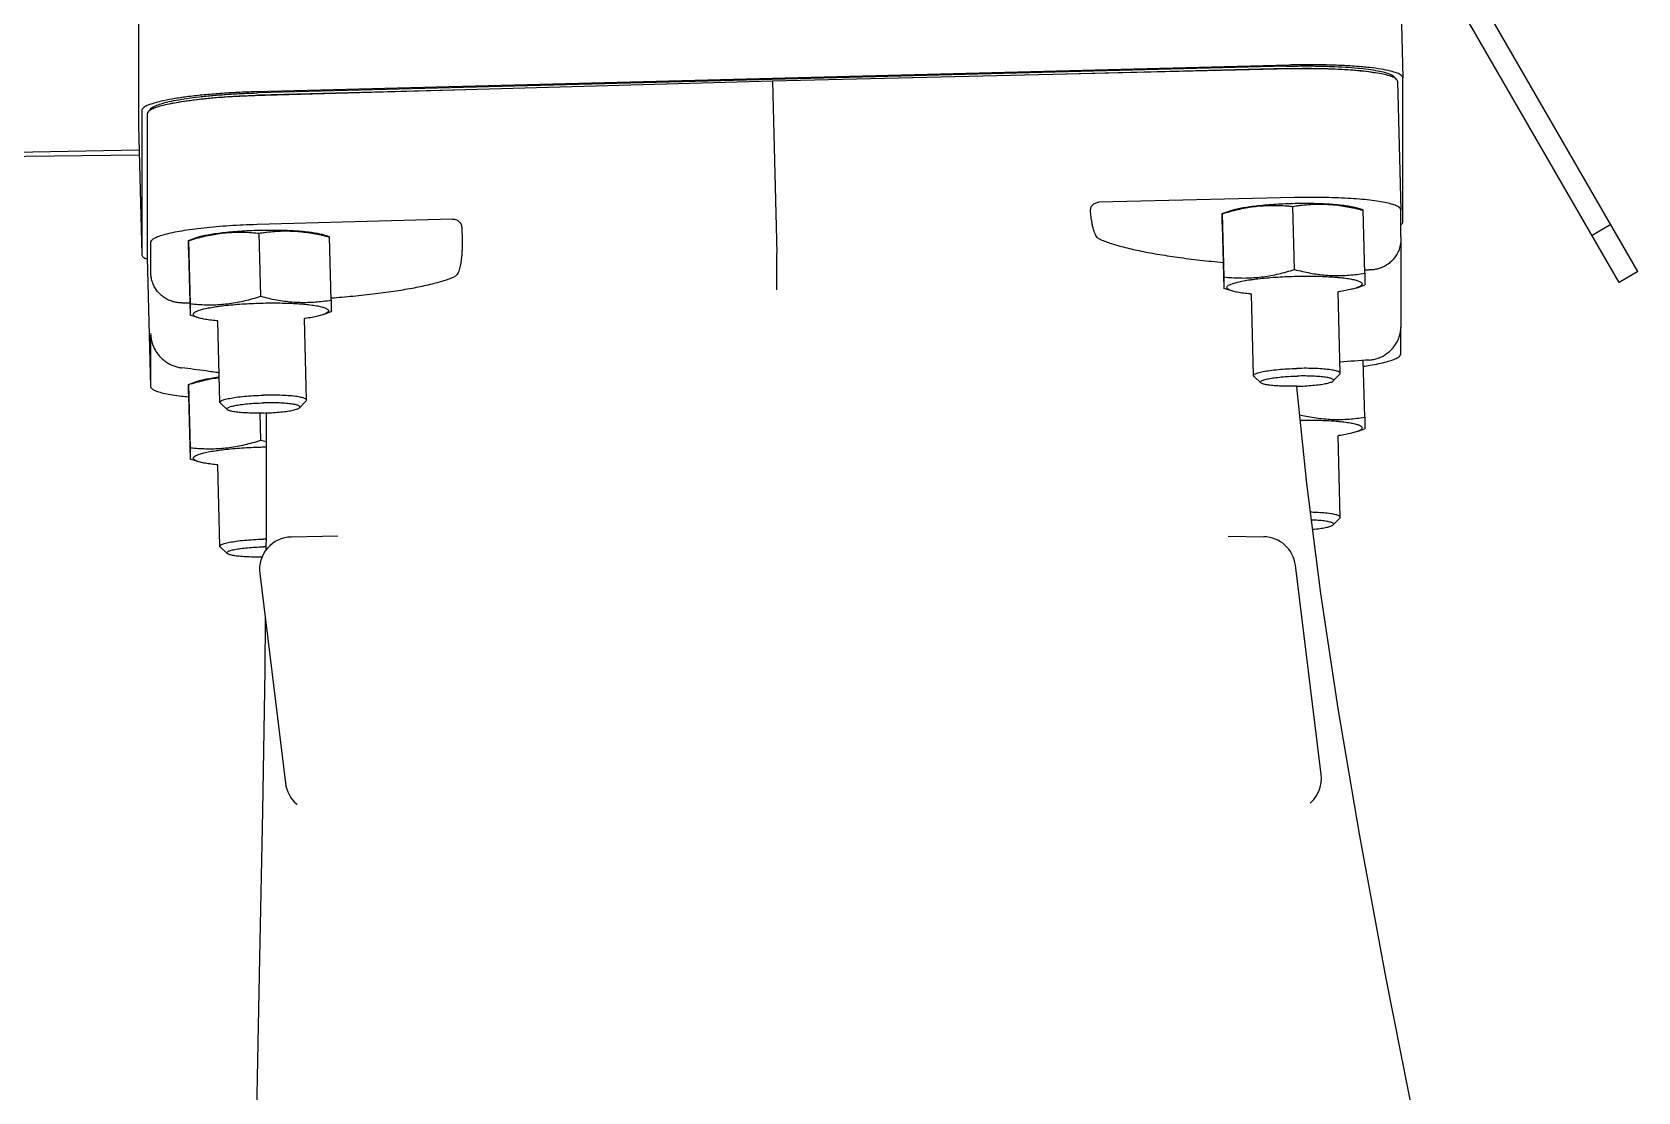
# Model space of a CAD drawing. Header units: millimetres. Extents: x 156850 to 204135, y 56350 to 74150.
# Drawn here: x 175159.7 to 175308, y 61274.3 to 61372.1 of the extents above; entities that cross this region are included whole.
import ezdxf

# ---------------------------------------------------------------- set-up
doc = ezdxf.new("R2010")
doc.units = ezdxf.units.MM
doc.header["$LTSCALE"] = 150
doc.layers.add('-----33 Equipment', color=5, linetype='Continuous')

# ---------------------------------------------------------------- blocks, each defined once
blk = doc.blocks.new('X-2F-PLAN$0$filter_oben')
at = {"color": 0, "linetype": 'Continuous'}
for p, q in [((1793.287909132456, 5619.557674135413), (1830.634696649756, 5641.119851961912)), ((1794.287909132456, 5617.825623327812), (1831.634696649756, 5639.387801154312)), ((1798.618036151356, 5620.325623327812), (1797.618036151356, 5622.057674135413)), ((1794.287909132456, 5617.825623327812), (1793.287909132456, 5619.557674135413))]:
    blk.add_line(p, q, dxfattribs=at)
blk = doc.blocks.new('X-2F-PLAN$0$A$C73FA2420')
at = {"color": 0, "linetype": 'Continuous'}
for p, q in [((1606.508388833958, 468.6744671445922), (1606.009205491748, 509.1184216943802)), ((1606.980688540847, 468.6869562912034), (1606.220197486342, 509.2097898519132)), ((1609.207830460509, 468.7458491965081), (1597.328685717192, 468.4317258168012)), ((1609.213204667321, 468.7459202277241), (1609.207789096516, 468.7458129525185)), ((1622.4985875329, 468.7459202277241), (1609.213204667321, 468.7459202277241)), ((1585.170897660311, 467.6099917214015), (1585.16575279797, 467.6099050196935)), ((1597.044924111222, 467.9240474522812), (1585.165779368021, 467.6099240725744)), ((1589.927644615178, 467.6099917214015), (1585.170897660311, 467.6099917214015)), ((1590.045939877629, 467.6099917214015), (1590.055537388427, 467.6097406715853)), ((1598.456280525657, 467.6099917214015), (1595.97657022276, 467.6099917214015)), ((1597.050042403629, 467.9241151011083), (1597.044897541287, 467.9240283994004)), ((1610.335425268975, 467.9241151011083), (1597.050042403629, 467.9241151011083)), ((1597.33405992412, 468.4317968480173), (1597.328644353314, 468.4316895728116)), ((1610.619442789583, 468.4317968480173), (1597.33405992412, 468.4317968480173)), ((1578.460206104908, 463.9451502846787), (1584.286958078621, 464.0992286347901)), ((1579.504777259892, 463.9451502846787), (1585.331529233488, 464.0992286347901)), ((1585.349750048365, 464.1134996993933), (1585.613231883151, 463.385899028508)), ((1591.745588970254, 463.9451502846787), (1597.572340943967, 464.0992286347901)), ((1592.790160125238, 463.9451502846787), (1598.616912098951, 464.0992286347901)), ((1598.635132913827, 464.1134996993933), (1598.89861474873, 463.385899028508)), ((1578.210674754111, 463.1901512441109), (1578.440861864132, 463.9488772941986)), ((1591.496057619457, 463.1901512441109), (1591.726244729594, 463.9488772941986)), ((1569.733963999548, 460.5410551837995), (1570.324100087862, 461.1756777766277)), ((1570.324100087862, 461.1756777766277), (1570.40120793588, 461.2174032162875)), ((1570.40120793588, 461.2174032162875), (1577.926482201437, 461.4163960425067)), ((1583.01934686501, 460.5410551837995), (1583.609482953325, 461.1756777766277)), ((1583.609482953325, 461.1756777766277), (1583.686590801226, 461.2174032162875)), ((1583.686590801226, 461.2174032162875), (1591.2118650669, 461.4163960425067)), ((1613.339797689929, 410.2141899000271), (1611.98164222471, 458.1020061105955)), ((1567.89503914048, 457.5438706452842), (1548.538761648233, 455.1672186126816)), ((1580.195557111525, 457.4473776723025), (1582.700724275317, 457.513622472994)), ((1582.713943920215, 456.9613954144879), (1582.53693719313, 456.9458921519108)), ((1593.480939977104, 457.4473776723025), (1599.3076919507, 457.6014560224139)), ((1600.614542363794, 439.733461241005), (1600.102497481392, 457.7878827308887)), ((1612.536377663957, 438.5423390177893), (1612.039606181439, 457.6997148224036)), ((1614.719999126159, 362.7380278783967), (1612.257390501793, 457.7054737511207)), ((1614.827461090172, 362.5086910331156), (1612.352943408187, 457.9353949357755)), ((1571.338795274729, 450.333715307177), (1571.260154595715, 454.6212469707243)), ((1583.19600684382, 453.860338001803), (1583.818857743172, 453.2577907461091)), ((1583.818857743172, 453.2577907461091), (1583.898063003551, 453.2201987354783)), ((1583.898063003551, 453.2201987354783), (1591.422915670439, 453.4191804131842)), ((1591.800874869223, 451.6629346662085), (1592.064356704126, 450.9353339953232)), ((1593.12714867387, 450.9496050599846), (1598.953900647582, 451.103683410096)), ((1598.973244888126, 451.0999564005178), (1599.20343199838, 451.8586824506056)), ((1599.845868612523, 438.8920593468938), (1598.654279089998, 438.8605498286197)), ((1613.339797689929, 410.2141899000271), (1597.477914056159, 409.7947498979047)), ((1614.465208000736, 362.3263736892841), (1613.339797689929, 410.2141899000271)), ((1614.502214805922, 362.7322689496796), (1614.005536778248, 381.8860407822067)), ((1602.586063257419, 362.0122503095772), (1602.161763946875, 380.066790613695)), ((1571.340246134088, 368.1361318221898), (1571.282846695744, 364.8477202013019)), ((1593.970575301442, 367.7634473415092), (1594.200762411696, 368.5221733915969)), ((1594.220106652356, 368.5184463820187), (1600.046858625952, 368.6725247321301)), ((1595.264677807223, 368.5184463820187), (1601.091429780936, 368.6725247321301)), ((1601.109650595929, 368.6867957967916), (1601.373132430715, 367.9591951259063)), ((1585.493864546996, 365.1143512810813), (1586.084000635426, 365.7489738739096)), ((1586.084000635426, 365.7489738739096), (1586.161108483328, 365.7906993136276)), ((1586.161108483328, 365.7906993136276), (1593.686382749001, 365.9896921397885)), ((1549.332328719669, 359.551222978509), (1568.648892007419, 361.9229987199069)), ((1585.120312927407, 361.7970555695938), (1585.178293104866, 361.7974213627749)), ((1595.955457659089, 362.0206737697008), (1601.782209632802, 362.1747521198122)), ((1546.723907901556, 360.5290578313288), (1546.784422834055, 360.4703119809856)), ((1572.385141660459, 358.4336340992013), (1573.007992559811, 357.8310868435074)), ((1573.007992559811, 357.8310868435074), (1573.08719782019, 357.7934948328184)), ((1573.08719782019, 357.7934948328184), (1580.612050487078, 357.9924765105825)), ((1585.670524525922, 358.4336340992013), (1586.293375425157, 357.8310868435074)), ((1586.293375425157, 357.8310868435074), (1586.372580685536, 357.7934948328184)), ((1586.372580685536, 357.7934948328184), (1593.897433352424, 357.9924765105825)), ((1580.990009685745, 356.2362307636067), (1581.253491520649, 355.508630092605)), ((1594.275392551324, 356.2362307636067), (1594.538874386111, 355.508630092605)), ((1601.447762570227, 355.6732524977997), (1601.677949680365, 356.4319785478874)), ((1582.316283490509, 355.5229011573247), (1587.559291915619, 355.6615434216801)), ((1595.601666355855, 355.5229011573247), (1601.428418329568, 355.6769795073778)), ((1588.163859263295, 352.1901413191808), (1590.560981341405, 352.1901413184241)), ((1598.781068862416, 352.1891132941237), (1590.614238462644, 352.1891132941237)), ((1598.969531825744, 352.1901413191808), (1601.449242128641, 352.1901413191808)), ((1600.352943723206, 352.0122891208739), (1613.638326588552, 352.0122891208739)), ((1601.449242128641, 352.1901413191808), (1601.45438714989, 352.1902281948132)), ((1613.33350516425, 352.5043323477148), (1601.454360420932, 352.1902089680079)), ((1613.638326588552, 352.0122891208739), (1613.643742159475, 352.0123963960796)), ((1625.522845538799, 352.3264835317968), (1613.643700795597, 352.01236015209))]:
    blk.add_line(p, q, dxfattribs=at)
for points in [[(1563.742285396904, 457.0339766003308), (1558.956481127534, 457.0798420053907), (1545.957240017247, 457.2969933791901), (1532.418048030231, 457.5753474627272), (1518.202402066789, 457.8500008942792), (1503.150177197182, 458.019054121396), (1487.646377405152, 457.9434043638175), (1473.487373944372, 457.5500823493931), (1472.341526141507, 457.49067856482)], [(1582.536867838353, 456.9458916835138), (1571.482264580438, 456.9597994587966), (1570.032950094435, 456.9736891610082)], [(1546.629024638794, 454.1447786123026), (1546.593143258011, 454.105219988618), (1546.560250085429, 454.0732750731986)], [(1486.173394787707, 344.8800815723953), (1489.491953093675, 345.4764993052813), (1502.603833302972, 348.0013815112179), (1516.541609551641, 350.779407672002), (1530.496831591357, 353.5330483993166), (1543.683802227722, 355.9933775031241), (1555.426266878727, 357.9839242562302), (1566.033096424188, 359.5670687239035), (1576.205424998072, 360.8607766897767), (1585.120485816267, 361.7970925425179)], [(1546.726977813523, 360.5331637148047), (1546.695518110297, 360.5521652320749), (1546.723907901556, 360.5290578313288)]]:
    blk.add_lwpolyline(points, dxfattribs=at)
for centre, start, end in [((1568.260654330137, 454.5662330694031), 1.050745368956458, 97.00000000262843), ((1548.904362371657, 452.1895792605937), 97.00000000262843, 139.3223391114102), ((1568.283306135796, 364.9006398955826), 277.0000000026284, 358.9999412359236), ((1548.966699622688, 362.5288588468102), 223.3213749218341, 277.0000000026284)]:
    blk.add_arc(centre, 3, start, end, dxfattribs=at)
for points, start_tangent, end_tangent in [([(1585.16575253685, 467.6099136432167), (1584.9939239542, 467.5268428426934), (1584.824206397054, 467.2787790817092), (1584.664568516309, 466.8699271057849), (1584.517665969441, 466.3070883767214), (1584.385942555615, 465.5996260044049), (1584.271589561016, 464.7593089870061), (1584.203650568845, 464.1074664185289)], (-0.9995416614580483, -0.03027320608840134), (-0.09262479104292778, -0.9957010837013722)), ([(1589.375005722395, 467.5289584575221), (1588.954331185087, 467.4002192261978), (1588.570830518845, 467.2224903923925), (1588.225215228973, 467.004370355804), (1587.913946561283, 466.7492555628996), (1587.639661167981, 466.4629870853969), (1587.40444318403, 466.1512714981218), (1587.207921561669, 465.8159139124909), (1587.052726151422, 465.4623869102215), (1586.94159713469, 465.0995192053961), (1586.875119550969, 464.7365782611887)], (-0.9745964461504356, -0.2239682279951746), (-0.1227652271064447, -0.9924357404956762)), ([(1589.927644615178, 467.604692074121), (1589.842142575304, 467.6003384935902), (1589.742317506461, 467.5915161687299), (1589.631697962875, 467.5774543813313), (1589.508561493363, 467.5568576675723), (1589.375005722395, 467.5289584575221)], (-0.9994868301141444, -0.03203242777190288), (-0.9745964461362698, -0.2239682280543792)), ([(1590.049990447122, 467.6098448964185), (1589.985724300379, 467.6066223090165), (1589.97944108001, 467.6065174430842)], (-0.01878626177938022, -0.9998235226132772), (-0.03521929671061768, 0.9993796081142191)), ([(1592.872517955839, 464.7365782611887), (1592.900791409891, 465.1405916766962), (1592.984892571927, 465.5384201438865), (1593.123773146071, 465.9201627912116), (1593.313934385311, 466.2762351176934), (1593.555350516806, 466.6049559646053), (1593.849764270242, 466.9028001443949), (1594.197730216314, 467.1620837677037), (1594.603432470234, 467.3749273407739), (1595.073998248787, 467.5289584575221)], (0.001482082808174807, 0.9999989017146852), (0.9736072046587201, 0.2282301711766623)), ([(1595.073998248787, 467.5289584575221), (1595.243258540519, 467.5628945244825), (1595.405513599515, 467.5854520184221), (1595.55905546085, 467.5987225185963), (1595.700328327832, 467.604692074121)], (0.9736072046581844, 0.2282301711805761), (0.9997410384607591, 0.02275644999372795)), ([(1595.700328327832, 467.604692074121), (1595.785689215059, 467.6065915348008), (1595.856199124944, 467.6080706145149), (1595.97657022276, 467.6099917214015)], (0.9997410384576642, 0.02275645013527416), (1.000000000000929, 0)), ([(1596.924809749122, 467.9920732534956), (1596.895809551002, 467.9180663721054)], (-0.3786752525817627, -0.9255296068101619), (-0.3539984709294423, -0.9352460011049166)), ([(1597.328643547837, 468.4317168691778), (1597.108810518519, 468.3025687226909), (1596.924809749122, 467.9920732534956)], (-0.9995649899792844, -0.02949289420542663), (-0.3786752523583178, -0.9255296069013974)), ([(1600.102497481392, 457.7878827308887), (1600.054301798111, 459.0766237095231), (1599.983704355429, 460.3408826579107), (1599.891886477126, 461.5595037782914), (1599.780384523561, 462.7120962545741), (1599.651064223028, 463.7793741077185), (1599.506089452654, 464.7434789023246), (1599.347886031377, 465.5882785661961), (1599.179101128713, 466.2996373238857), (1599.002558971173, 466.8656522257952), (1598.821213584743, 467.2768523169798), (1598.638099366799, 467.5263571114046), (1598.456280525657, 467.6099917214015)], (-0.02834979084329911, 0.9995980639032109), (-1.000000000001021, 0)), ([(1610.637195052812, 467.6992380404263), (1610.517244110117, 467.8404804911115), (1610.335425268975, 467.9241151011083)], (-0.5478748544143082, 0.83656030500045), (-1.000000000001017, 0)), ([(1612.352943408187, 457.9353949357755), (1612.292373352917, 459.5773939538049), (1612.197312245262, 461.1789615065209), (1612.070100805257, 462.700661685376), (1611.91387140064, 464.1050251820125), (1611.732470917865, 465.357471905998), (1611.530366038904, 466.4271624626126), (1611.312533256598, 467.2877575200982), (1611.084336336819, 467.9180663721054), (1610.851394245517, 468.3025687226909), (1610.619442789583, 468.4317968480173)], (-0.02592236807018551, 0.9996639589549927), (-1.000000000000234, 0)), ([(1610.62720279803, 467.7008498311043), (1610.807140010991, 467.6002962990315), (1611.009033778217, 467.2971155443811), (1611.208008858492, 466.7986766229151), (1611.400014692801, 466.1151263135835), (1611.581142596318, 465.2603797296179), (1611.747705326998, 464.2518370462931), (1611.896312148077, 463.1100292846095), (1612.023937853286, 461.8582003575866), (1612.127984351246, 460.5218338923878), (1612.206333555398, 459.128134456405), (1612.257390501793, 457.7054737511207)], (0.9934942461878103, -0.1138823199299008), (0.02592236806884975, -0.9996639589550198)), ([(1610.70035832806, 467.5909756966867), (1610.637195052812, 467.6992380404263)], (-0.4706684174124038, 0.8823101726985593), (-0.5478748544313259, 0.8365603049890727)), ([(1611.98164222471, 458.1020061105955), (1611.933446541429, 459.39074708923), (1611.862849098747, 460.6550060376176), (1611.771031220327, 461.8736271579983), (1611.659529266763, 463.026219634281), (1611.530208966229, 464.0934974874253), (1611.385234195972, 465.057602281915), (1611.227030774695, 465.902401945903), (1611.058245872031, 466.6137607035926), (1610.881703714491, 467.1797756055021), (1610.70035832806, 467.5909756966867)], (-0.02834979084488588, 0.9995980639032109), (-0.4706684174442307, 0.8823101726831573)), ([(1611.238837995217, 465.865179631277), (1611.363358275965, 465.2546208009007), (1611.529921006644, 464.2460781176924), (1611.678527827724, 463.1042703558924), (1611.806153533049, 461.8524414289277), (1611.910200031009, 460.5160749637289), (1611.988549235044, 459.1223755278043), (1612.027997610625, 458.1036572220037)], (0.2176678803427266, -0.9760228961797668), (0.03153746535285141, -0.9995025704214203)), ([(1584.203650568845, 464.1074664185289), (1584.202714462997, 464.0973860527156)], (-0.09262479119236915, -0.9957010836877213), (-0.0923082559333545, -0.9957304785320952)), ([(1584.286958078621, 464.0992286347901), (1584.543770981138, 464.1029025514727), (1584.767505541793, 464.1057438803837), (1584.956048704451, 464.1076863743947), (1585.109026989317, 464.1086830936838), (1585.224535313551, 464.1086830936838), (1585.339819832006, 464.1012431866257)], (0.9998887396609663, 0.01491671199131013), (0.1789506840059933, -0.9838580449913894)), ([(1585.339819832006, 464.1012431866257), (1585.331529233488, 464.0992286347901)], (0.1789506720689357, -0.9838580471521791), (-0.9933107382190676, -0.1154719763845683)), ([(1585.331529233488, 464.0992286347901), (1585.548417725833, 463.3696461457293)], (0.3014379931556682, -0.9534857818984903), (0.26731021625671, -0.9636105272800414)), ([(1586.412333524553, 461.2888337877812), (1586.586444313871, 462.5210531771882), (1586.875119550969, 464.7365782611887)], (0.1440335620516068, 0.989572803285754), (0.1227652271062236, 0.9924357404959077)), ([(1592.872517955839, 464.7365782611887), (1592.872617064626, 463.9750414050068)], (-0.00148208282632279, -0.9999989017147068), (0.001754685195168022, -0.999998460538795)), ([(1597.572340943967, 464.0992286347901), (1597.8291538466, 464.1029025514727), (1598.052888407139, 464.1057438803837), (1598.24143157003, 464.1076863743947), (1598.39440985478, 464.1086830936838), (1598.509918179014, 464.1086830936838), (1598.625202697353, 464.1012431866257)], (0.9998887396619482, 0.01491671199118922), (0.1789506840029083, -0.9838580449917632)), ([(1598.625202697353, 464.1012431866257), (1598.616912098951, 464.0992286347901)], (0.1789506720431379, -0.983858047165277), (-0.9933107381975986, -0.1154719763765707)), ([(1598.616912098951, 464.0992286347901), (1598.833800591296, 463.3696461457293)], (0.3014379931556682, -0.9534857818984903), (0.26731021625671, -0.9636105272800414)), ([(1577.925000684918, 461.4165280975285), (1577.935132765328, 461.526892282709), (1578.006543718278, 462.1572314596851), (1578.092043028329, 462.6914480747073), (1578.189890175825, 463.1186670180177), (1578.211081742425, 463.1898785838275)], (0.08878301364199209, 0.9960509909080356), (0.2965881870896381, 0.9550054697619996)), ([(1578.211081742425, 463.1898785838275), (1578.2980932754, 463.4301913439995), (1578.414449623553, 463.6196793155978), (1578.536590541014, 463.6832735041971), (1578.662029590574, 463.6196793155978), (1578.788213195046, 463.4301913439995), (1578.912572620204, 463.1186670180177), (1579.032576266676, 462.6914480747073), (1579.145781206316, 462.1572314596851), (1579.249882912962, 461.526892282709), (1579.260736232391, 461.4518013669876)], (0.2965881871000691, 0.9550054697601543), (0.141268826101779, -0.9899712716906255)), ([(1578.460206104908, 463.9451502846787), (1578.451914879726, 463.943139324314)], (-0.9933107380424339, -0.115471978016553), (0.1648609142893224, -0.9863168248377547)), ([(1578.451914879726, 463.943139324314), (1578.567200024845, 463.9356958257267), (1578.682708348962, 463.9356958257267), (1578.835686633829, 463.936692545074), (1579.02422979672, 463.9386350390268), (1579.247964357142, 463.9414763678797), (1579.504777259892, 463.9451502846787)], (0.1648608949919131, -0.986316828053502), (0.9998887396617596, 0.01491671200557867)), ([(1579.504777259892, 463.9451502846787), (1579.443794115796, 463.2082199620781), (1579.413243642892, 462.4820285622263), (1579.415890466655, 461.7642026224057), (1579.454436589382, 461.0460702657001), (1579.530822791159, 460.3275487733772), (1579.644754410838, 459.6114098554244), (1579.794319087872, 458.897468903393), (1579.978668619297, 458.1769601614214), (1580.195557111525, 457.4473776723025)], (-0.1007113306551709, -0.9949156888288281), (0.3014379931126543, -0.9534857819118251)), ([(1585.548417725833, 463.3696461457293), (1585.732767257257, 462.6491374036996), (1585.882331934292, 461.9351964517264), (1585.988242594292, 461.2784208277008)], (0.2673102162205205, -0.9636105272900329), (0.1360373905856863, -0.9907037036182016)), ([(1585.612793289707, 463.385582793795), (1585.644087974681, 463.2966702664853), (1585.764091621153, 462.8694513231749), (1585.87729656091, 462.3352347082109), (1585.981398267555, 461.7048955311766), (1586.03934977192, 461.2798781659803)], (0.3457095677932591, -0.9383415661342428), (0.1258475584151306, -0.9920495915227727)), ([(1591.21038355038, 461.4165280975285), (1591.22051563079, 461.526892282709), (1591.291926583741, 462.1572314596851), (1591.377425893676, 462.6914480747073), (1591.475273041287, 463.1186670180177), (1591.496464607771, 463.1898785838275)], (0.08878301364199209, 0.9960509909080356), (0.2965881870936542, 0.9550054697618907)), ([(1591.496464607771, 463.1898785838275), (1591.583476140746, 463.4301913439995), (1591.699832489016, 463.6196793155978), (1591.82197340636, 463.6832735041971), (1591.94741245592, 463.6196793155978), (1592.073596060509, 463.4301913439995), (1592.19795548555, 463.1186670180177), (1592.317959132022, 462.6914480747073), (1592.431164071779, 462.1572314596851), (1592.535265778424, 461.526892282709), (1592.546119097737, 461.4518013669876)], (0.2965881871000691, 0.9550054697601543), (0.1412688261058153, -0.9899712716898992)), ([(1591.745588970254, 463.9451502846787), (1591.737297745072, 463.943139324314)], (-0.9933107380424339, -0.115471978016553), (0.1648609142893224, -0.9863168248377547)), ([(1591.737297745072, 463.943139324314), (1591.852582890308, 463.9356958257267), (1591.968091214425, 463.9356958257267), (1592.121069499291, 463.936692545074), (1592.309612662066, 463.9386350390268), (1592.533347222721, 463.9414763678797), (1592.790160125238, 463.9451502846787)], (0.1648608949914538, -0.9863168280536104), (0.9998887396624506, 0.01491671200582047)), ([(1592.790160125238, 463.9451502846787), (1592.729176981258, 463.2082199620781), (1592.698626508238, 462.4820285622263), (1592.701273332117, 461.7642026224057), (1592.739819454728, 461.0460702657001), (1592.816205656622, 460.3275487733772), (1592.9301372763, 459.6114098554244), (1593.079701953218, 458.897468903393), (1593.264051484643, 458.1769601614214), (1593.480939977104, 457.4473776723025)], (-0.100711330655556, -0.9949156888288312), (0.3014379931132645, -0.9534857819118339)), ([(1598.833800591296, 463.3696461457293), (1599.01815012272, 462.6491374036996), (1599.167714799638, 461.9351964517264), (1599.281646419317, 461.2190575337154), (1599.35803262121, 460.5005360413925), (1599.396578743821, 459.7824036846869), (1599.3992255677, 459.0645777449245), (1599.36867509468, 458.3383863450144), (1599.334865151322, 457.8897895060945)], (0.2673102162342781, -0.9636105272861349), (-0.08677325672185328, -0.9962280872962408)), ([(1598.898176155053, 463.385582793795), (1598.929470840143, 463.2966702664853), (1599.049474486616, 462.8694513231749), (1599.162679426256, 462.3352347082109), (1599.266781133018, 461.7048955311766), (1599.35966039612, 460.9912656801171), (1599.439426461817, 460.2088726006914), (1599.504455523216, 459.3736435599276), (1599.553423775709, 458.5025814123801), (1599.585334367119, 457.613418471592)], (0.3457095677962351, -0.9383415661330216), (0.02592236806668141, -0.9996639589550413)), ([(1570.401210232638, 461.2173588966252), (1570.40325525275, 461.2174302758067), (1570.529730660724, 461.1171762907761), (1570.655063452199, 460.8214414893882), (1570.772968917619, 460.3450552492868), (1570.877534784842, 459.7119055658113), (1570.963517684489, 458.9537412078935), (1571.026606074884, 458.1085797022097), (1571.0636364409, 457.2188009758829)], (0.9986598258112389, 0.05175473393002044), (0.02592236806989169, -0.9996639589550863)), ([(1579.260736232391, 461.4518013669876), (1579.34276217618, 460.8132624315913), (1579.422528241994, 460.0308693522238), (1579.48755730316, 459.1956403114018), (1579.53652555577, 458.3245781639125), (1579.568436147296, 457.4354152231244)], (0.1412688260980556, -0.9899712716907451), (0.02592236808035956, -0.9996639589547579)), ([(1583.686593098217, 461.2173588966252), (1583.688638118329, 461.2174302758067), (1583.815113526187, 461.1171762907761), (1583.940446317662, 460.8214414893882), (1584.058351783198, 460.3450552492868), (1584.162917650305, 459.7119055658113), (1584.248900549836, 458.9537412078935), (1584.311988940346, 458.1085797022097), (1584.349019306246, 457.2188009758829)], (0.9986598258112389, 0.05175473393002044), (0.02592236807003259, -0.9996639589549668)), ([(1592.546119097737, 461.4518013669876), (1592.628145041643, 460.8132624315913), (1592.70791110734, 460.0308693522238), (1592.772940168623, 459.1956403114018), (1592.821908421116, 458.3245781639125), (1592.853819012642, 457.4354152231244)], (0.1412688260979794, -0.9899712716907166), (0.02592236808035956, -0.9996639589547579)), ([(1569.415474534151, 457.3341498345835), (1569.410838176031, 457.9531911835074), (1569.427085835952, 458.6662962039118), (1569.466457620147, 459.3059973809286), (1569.526979262941, 459.8402174263028), (1569.605615956592, 460.2421683163848), (1569.698424528702, 460.4916945552104), (1569.735612748307, 460.5392078089062)], (-0.02044920636296914, 0.9997908931168187), (0.6904725468593241, 0.7233585985038173)), ([(1569.735612748307, 460.5392078089062), (1569.800751170027, 460.5762838550145), (1569.907464795397, 460.4916945552104), (1570.013214338222, 460.2421683163848), (1570.112697074772, 459.8402174263028), (1570.200924525154, 459.3059973809286), (1570.273472596658, 458.6662962039118), (1570.326703426079, 457.9531911835074), (1570.357947797398, 457.2024403832038)], (0.6904725468381069, 0.7233585985242967), (0.02592236807012886, -0.9996639589549963)), ([(1582.703912231256, 457.2024403832038), (1582.696221041493, 457.9531911835074), (1582.712468701415, 458.6662962039118), (1582.751840485726, 459.3059973809286), (1582.812362128519, 459.8402174263028), (1582.890998821938, 460.2421683163848), (1582.983807394048, 460.4916945552104), (1583.02099561377, 460.5392078089062)], (-0.02592236806588406, 0.9996639589551145), (0.6904725468634921, 0.7233585984999663)), ([(1583.02099561377, 460.5392078089062), (1583.086134035373, 460.5762838550145), (1583.192847660859, 460.4916945552104), (1583.298597203684, 460.2421683163848), (1583.398079940118, 459.8402174263028), (1583.486307390616, 459.3059973809286), (1583.558855462121, 458.6662962039118), (1583.612086291541, 457.9531911835074), (1583.643330662744, 457.2024403832038)], (0.6904725468509664, 0.7233585985110162), (0.02592236807029585, -0.9996639589550816)), ([(1612.027997610625, 458.1036572220037), (1612.039606181439, 457.6997148224036)], (0.03153746528561314, -0.9995025704234555), (0.02592236805393745, -0.9996639589554768)), ([(1570.362841780996, 456.9705927257892), (1570.357947797398, 457.2024403832038)], (-0.01627487140522446, 0.9998675555097044), (-0.02592236828034892, 0.9996639589498367)), ([(1571.069107249146, 456.963834920316), (1571.0636364409, 457.2188009758829)], (-0.01697266301687788, 0.9998559539804124), (-0.02592236812762264, 0.9996639589538671)), ([(1579.568436147296, 457.4354152231244), (1579.578402022598, 456.9496497430955)], (0.0259223681002972, -0.9996639589544182), (0.01506945436449769, -0.9998864493256676)), ([(1580.195557111525, 457.4473776723025), (1580.071676656604, 456.9496785110096)], (-0.2526347930526675, -0.9675617093184147), (-0.2299095057391868, -0.9732120114190934)), ([(1582.703912231256, 457.2024403832038), (1582.735156602575, 456.4516895827837), (1582.788387431996, 455.7385845623794), (1582.860935503617, 455.0988833854208), (1582.949162953999, 454.5646633399883), (1583.048645690433, 454.1627124499064), (1583.154395233258, 453.9131862111972), (1583.197042141925, 453.8616802255856)], (0.02592236808517994, -0.999663958954577), (0.7175993511573129, -0.6964561516866826)), ([(1583.197042141925, 453.8616802255856), (1583.261108858627, 453.8285969113931), (1583.363435499952, 453.9131862111972), (1583.456244072062, 454.1627124499064), (1583.534880765714, 454.5646633399883), (1583.595402408508, 455.0988833854208), (1583.634774192702, 455.7385845623794), (1583.651021852624, 456.4516895827837), (1583.643330662744, 457.2024403832038)], (0.7175993511756129, -0.6964561516676342), (-0.0259223680799944, 0.9996639589547984)), ([(1583.898060706793, 453.2202430551988), (1584.017291705939, 453.3204256608733), (1584.127287050709, 453.6161604623776), (1584.220486094826, 454.092546702479), (1584.29221544927, 454.7256963860127), (1584.338878304698, 455.4838607438724), (1584.358134790557, 456.3290222494979), (1584.349019306246, 457.2188009758829)], (0.9986598257372408, 0.05175473364025418), (-0.02592236808467121, 0.9996639589546535)), ([(1592.853819012642, 457.4354152231244), (1592.868022335344, 456.5462522822781), (1592.864229250816, 455.6751901347889), (1592.842516975012, 454.8399610940251), (1592.803327507339, 454.0575680147158), (1592.757590712863, 453.4543023487786)], (0.02592236807931685, -0.9996639589547641), (-0.08878301362966151, -0.9960509909091068)), ([(1593.480939977104, 457.4473776723025), (1593.302079748595, 456.710447349702), (1593.155244717142, 455.9842559499084), (1593.042807304882, 455.2664300100878), (1592.966067891219, 454.548297653324), (1592.926945768879, 453.8297761610011), (1592.925591852167, 453.1136372429901), (1592.960072292946, 452.3996962910169), (1593.028137265821, 451.6791875491035), (1593.12714867387, 450.9496050599846)], (-0.2526347930062492, -0.9675617093305898), (0.1526838630473086, -0.9882750821330014)), ([(1599.349472058122, 457.3180812327191), (1599.406703358633, 456.871873533295), (1599.474768331624, 456.1513647913234), (1599.50924877252, 455.4374238394084), (1599.507894855691, 454.721284921281), (1599.468772733351, 454.0027634290745), (1599.392033319687, 453.2846310723107), (1599.279595907428, 452.5668051324901), (1599.139676481369, 451.8717048263061)], (0.1388692923945043, -0.9903107187291131), (-0.216319152468133, -0.9763227049882068)), ([(1599.585334367119, 457.613418471592), (1599.599537689937, 456.7242555308039), (1599.595744605293, 455.8531933833146), (1599.574032329489, 455.0179643424926), (1599.534842861933, 454.2355712631834), (1599.478973987047, 453.5219414121239), (1599.407563034096, 452.8916022349731), (1599.322063724161, 452.3573856200092), (1599.224216576549, 451.9301666766987), (1599.203025010065, 451.8589551108889)], (0.02592236807635687, -0.999663958954817), (-0.2965881870936533, -0.9550054697618878)), ([(1599.309170469176, 457.6161124411738), (1599.3076919507, 457.6014560224139)], (-0.1000265404701429, -0.9949847693375787), (-0.1007113306804086, -0.9949156888302978)), ([(1599.3076919507, 457.6014560224139), (1599.349472058122, 457.3180812327191)], (0.1526838630195221, -0.9882750821374715), (0.1388692923481689, -0.9903107187356787)), ([(1599.334865151322, 457.8897895060945), (1599.309170469176, 457.6161124411738)], (-0.0867732568493394, -0.9962280872851477), (-0.1000265375072098, -0.9949847696293054)), ([(1591.801313462784, 451.6632509009214), (1591.770018777694, 451.7521634281729), (1591.650015131221, 452.1793823714834), (1591.536810191581, 452.7135989866219), (1591.432708484819, 453.3439381635981), (1591.421855165507, 453.4190290793194)], (-0.3457095677877479, 0.9383415661368563), (-0.1412688261237963, 0.9899712716876516)), ([(1592.757590712863, 453.4543023487786), (1592.74745863257, 453.3439381635981), (1592.676047679619, 452.7135989866219), (1592.590548369568, 452.1793823714834), (1592.492701221956, 451.7521634281729), (1592.384498122614, 451.4406391023076), (1592.268141774228, 451.2511511307093), (1592.146000856999, 451.1875569419935), (1592.020561807323, 451.2511511307093), (1591.894378202851, 451.4406391023076), (1591.801313462784, 451.6632509009214)], (-0.08878301361974418, -0.9960509909098265), (-0.3457095677830775, 0.938341566137746)), ([(1593.12714867387, 450.9496050599846), (1592.870335771237, 450.9459311431856), (1592.646601210698, 450.9430898142746), (1592.458058047923, 450.94114732038), (1592.30507976294, 450.9401506009744), (1592.189571438823, 450.9401506009744), (1592.074286920484, 450.9475905080908)], (-0.9998887396634327, -0.01491671199175646), (-0.1789506840030061, 0.9838580449908368)), ([(1593.330011967919, 450.9548499992816), (1593.504194396199, 448.9380299117183), (1593.730887718149, 446.8440797919757), (1593.988848335342, 444.9458822485758), (1594.276302079321, 443.2561469441862), (1594.591280854773, 441.7861568803783), (1594.931636710884, 440.5457036278094), (1595.294869898818, 439.5434730750276)], (0.07689061318914533, -0.9970395346240588), (0.3906757862395588, -0.9205283428804408)), ([(1599.132760875975, 451.8406137325801), (1598.953900647582, 451.103683410096)], (-0.21792700289819, -0.9759650718175598), (-0.2526347930108092, -0.9675617093293931)), ([(1598.953900647582, 451.103683410096), (1598.962191872764, 451.1056943705189)], (0.9933107380441032, 0.1154719780307393), (-0.1648609142640609, 0.9863168248306831)), ([(1599.139676481369, 451.8717048263061), (1599.132760875975, 451.8406137325801)], (-0.2163191536930624, -0.9763227047177313), (-0.2179270030553947, -0.9759650717809984)), ([(1598.654279089998, 438.8605498286197), (1598.252171124564, 438.8556965871248), (1597.839369105292, 438.8627806429286), (1597.438573954045, 438.8821104725939), (1597.069453676697, 438.9123218593886), (1596.73902218556, 438.951626133814), (1596.439446141943, 439.0000629834831), (1596.165872093407, 439.0586377020809), (1595.916387546458, 439.1292707914254), (1595.692252662848, 439.2150067790062), (1595.506160718156, 439.3157792073907), (1595.372070623329, 439.427252867783), (1595.294869898818, 439.5434730750276)], (-0.999650560099595, -0.02643402529683211), (-0.3906757862470245, 0.9205283428770035)), ([(1600.614542363794, 439.733461241005), (1600.599564194679, 439.5487065939815), (1600.545819170424, 439.3743719591293), (1600.456036134739, 439.2169036869891), (1600.333351953654, 439.0829810464056), (1600.185553869931, 438.981493418687), (1600.02376113052, 438.9178779820213), (1599.845868612523, 438.8920593468938)], (0.02834979087853189, -0.9995980639021005), (-0.9996505600969212, -0.02643402531567392)), ([(1594.090598889627, 409.7884889164125), (1594.208310361719, 409.7886828028131), (1594.412711400888, 409.7889172437135), (1594.697542374022, 409.7893632873311), (1595.054135553422, 409.7899828677182), (1595.471674801665, 409.7907520901063), (1595.93751707382, 409.7916458440013), (1596.437566368375, 409.7926362212165), (1596.956689638086, 409.793692751613), (1597.477914056159, 409.7947498979047)], (0.9999999999862278, -4.905292562303215e-06), (0.9996506857767485, 0.02642927215695034)), ([(1598.773006161326, 380.0473522170796), (1598.394205403398, 379.0520844458952), (1598.033998449217, 377.8214582084911), (1597.695016680984, 376.3642092851806), (1597.379538106266, 374.6901143771247), (1597.089683515718, 372.8104038435267), (1596.827402313822, 370.7376870592125), (1596.603417292587, 368.5815814103116)], (-0.4045688992638324, -0.9145075208812539), (-0.09358310490335126, -0.9956114716477543)), ([(1598.773006161326, 380.0473522170796), (1598.856143193902, 380.1691057318239), (1598.996721553616, 380.2864239704795), (1599.191911421716, 380.3962098251795), (1599.435295312316, 380.495913970226), (1599.724187327432, 380.5856479891227), (1600.058866154752, 380.6658362355083), (1600.438025993761, 380.7359322073171), (1600.861564052291, 380.7952910435852), (1601.335960434517, 380.8432369852089)], (0.4045688992569352, 0.9145075208855012), (0.9965871202145126, 0.08254763365484613)), ([(1601.335960434517, 380.8432369852089), (1601.495978000108, 380.8397840731777), (1601.647530540009, 380.8038837161148), (1601.787021282827, 380.7375665620784), (1601.911589586525, 380.6420496500796), (1602.013807428302, 380.523296158819), (1602.091075488133, 380.3858013317804), (1602.141396138817, 380.2326740818098), (1602.161755552515, 380.067146388581)], (0.9965871202170138, 0.08254763362519486), (0.0234944867000067, -0.9997239664497652)), ([(1593.684901232482, 365.9898241948104), (1593.695033312775, 366.1001883799909), (1593.766444265726, 366.7305275570252), (1593.851943575777, 367.2647441721056), (1593.949790723389, 367.691963115416), (1593.970982289873, 367.7631746811094)], (0.08878301363820844, 0.9960509909082879), (0.2965881870892019, 0.9550054697615884)), ([(1593.970982289873, 367.7631746811094), (1594.057993822731, 368.0034874412813), (1594.174350171117, 368.1929754128796), (1594.296491088346, 368.2565696015954), (1594.421930138022, 368.1929754128796), (1594.548113742494, 368.0034874412813), (1594.672473167651, 367.691963115416), (1594.792476814124, 367.2647441721056), (1594.905681753764, 366.7305275570252), (1595.009783460526, 366.1001883799909), (1595.020636779838, 366.0250974643277)], (0.2965881870713319, 0.9550054697694652), (0.1412688261051946, -0.9899712716908767)), ([(1594.220106652356, 368.5184463820187), (1594.211815427057, 368.5164354215958)], (-0.9933107380642094, -0.1154719780185906), (0.1648609142365974, -0.9863168248236053)), ([(1594.211815427057, 368.5164354215958), (1594.327100572293, 368.5089919230086), (1594.442608896527, 368.5089919230086), (1594.595587181393, 368.5099886424141), (1594.784130344051, 368.5119311363087), (1595.007864904706, 368.5147724652779), (1595.264677807223, 368.5184463820187)], (0.1648608949914538, -0.9863168280536104), (0.9998887396630364, 0.01491671200586883)), ([(1595.264677807223, 368.5184463820187), (1595.203694663243, 367.7815160594182), (1595.173144190223, 367.0553246596246), (1595.175791014219, 366.3374987196876), (1595.214337136829, 365.619366362982), (1595.290723338723, 364.9008448707173), (1595.404654958285, 364.1847059527063), (1595.55421963532, 363.4707650006749), (1595.738569166628, 362.7502562587033), (1595.955457659089, 362.0206737697008)], (-0.100711330655556, -0.9949156888288312), (0.3014379931126484, -0.9534857819118177)), ([(1600.046858625952, 368.6725247321301), (1600.303671528702, 368.6761986488127), (1600.527406089124, 368.6790399777819), (1600.715949252015, 368.6809824716765), (1600.868927536882, 368.6819791910821), (1600.984435860999, 368.6819791910821), (1601.099720379338, 368.6745392840239)], (0.9998887396629302, 0.01491671199173227), (0.1789506840029082, -0.9838580449917623)), ([(1601.099720379338, 368.6745392840239), (1601.091429780936, 368.6725247321301)], (0.1789506720746637, -0.9838580471593783), (-0.9933107381964599, -0.1154719763904302)), ([(1601.091429780936, 368.6725247321301), (1601.308318273397, 367.9429422430112)], (0.3014379931553851, -0.953485781898391), (0.2673102162568313, -0.9636105272798788)), ([(1601.308318273397, 367.9429422430112), (1601.492667804705, 367.2224335009814), (1601.642232481623, 366.5084925490082), (1601.756164101418, 365.7923536309972), (1601.832550303196, 365.0738321386743), (1601.871096425923, 364.3556997820269), (1601.873743249686, 363.6378738422063), (1601.843192776782, 362.9116824422963), (1601.809382833308, 362.4630856033764)], (0.2673102162345609, -0.9636105272861485), (-0.08677325672168207, -0.9962280872961996)), ([(1601.372693837038, 367.9588788911933), (1601.403988522128, 367.8699663638836), (1601.523992168717, 367.4427474205731), (1601.637197108241, 366.9085308054928), (1601.741298815003, 366.2781916285167), (1601.834178078221, 365.5645617773989), (1601.913944143918, 364.7821686979732), (1601.978973205201, 363.9469396573259), (1602.027941457811, 363.0758775097784), (1602.05985204922, 362.1867145689903)], (0.3457095677817618, -0.938341566138449), (0.02592236806668141, -0.9996639589550413)), ([(1585.178429913358, 361.7757364804856), (1585.170738723478, 362.5264872809057), (1585.186986383516, 363.23959230131), (1585.226358167711, 363.8792934783269), (1585.286879810505, 364.4135135237011), (1585.36551650404, 364.815464413783), (1585.45832507615, 365.0649906524923), (1585.495513295755, 365.1125039061881)], (-0.0259223680654578, 0.9996639589552524), (0.6904725468480137, 0.7233585985151173)), ([(1585.495513295755, 365.1125039061881), (1585.560651717475, 365.1495799522963), (1585.667365342844, 365.0649906524923), (1585.773114885669, 364.815464413783), (1585.872597622219, 364.4135135237011), (1585.960825072601, 363.8792934783269), (1586.033373144222, 363.23959230131), (1586.086603973527, 362.5264872809057), (1586.117848344846, 361.7757364804856)], (0.6904725468654095, 0.7233585984992692), (0.02592236806974735, -0.9996639589550311)), ([(1586.161110780202, 365.7906549939071), (1586.163155800314, 365.7907263730885), (1586.289631208172, 365.6904723881744), (1586.414963999647, 365.3947375867283), (1586.532869465183, 364.9183513466269), (1586.637435332406, 364.2852016630932), (1586.723418231937, 363.5270373051753), (1586.786506622331, 362.681875799608), (1586.823536988231, 361.792097073223)], (0.9986598258112389, 0.05175473393002044), (0.02592236806987165, -0.9996639589549818)), ([(1595.020636779838, 366.0250974643277), (1595.102662723628, 365.3865585289313), (1595.182428789441, 364.6041654495057), (1595.247457850724, 363.7689364088001), (1595.296426103218, 362.8978742613108), (1595.328336694627, 362.0087113205227)], (0.1412688260980556, -0.9899712716907451), (0.0259223680804812, -0.9996639589548487)), ([(1585.178429913358, 361.7757364804856), (1585.209674284561, 361.024985680182), (1585.262905114098, 360.3118806597777), (1585.335453185602, 359.672179482819), (1585.423680635984, 359.1379594373866), (1585.523163372418, 358.7360085473047), (1585.628912915243, 358.486482308479), (1585.67155982391, 358.4349763229256)], (0.02592236808482065, -0.9996639589546278), (0.7175993511794008, -0.6964561516588926)), ([(1585.67155982391, 358.4349763229256), (1585.735626540729, 358.401893008675), (1585.837953182054, 358.486482308479), (1585.930761754164, 358.7360085473047), (1586.009398447699, 359.1379594373866), (1586.069920090493, 359.672179482819), (1586.109291874804, 360.3118806597777), (1586.125539534725, 361.024985680182), (1586.117848344846, 361.7757364804856)], (0.7175993511480429, -0.6964561516947819), (-0.02592236807947095, 0.9996639589548895)), ([(1586.372578388778, 357.7935391524807), (1586.491809387924, 357.8937217583298), (1586.601804732694, 358.1894565597177), (1586.695003776927, 358.6658427998191), (1586.766733131371, 359.2989924832946), (1586.813395986683, 360.0571568412124), (1586.832652472542, 360.9023183468962), (1586.823536988231, 361.792097073223)], (0.9986598257395883, 0.05175473361168195), (-0.02592236808483366, 0.9996639589546918)), ([(1595.328336694627, 362.0087113205227), (1595.342540017446, 361.1195483796182), (1595.338746932801, 360.2484862321289), (1595.317034657113, 359.4132571914233), (1595.277845189441, 358.6308641119977), (1595.232108394965, 358.0275984461186)], (0.02592236807910022, -0.9996639589547498), (-0.08878301362915918, -0.9960509909091103)), ([(1595.955457659089, 362.0206737697008), (1595.776597430697, 361.2837434471003), (1595.629762399243, 360.5575520471903), (1595.517324986868, 359.8397261074279), (1595.440585573204, 359.1215937507222), (1595.401463450864, 358.4030722583993), (1595.400109534152, 357.6869333403884), (1595.434589974931, 356.9729923884152), (1595.502654947923, 356.2524836463854), (1595.601666355855, 355.5229011573247)], (-0.2526347930064017, -0.9675617093305431), (0.152683863047693, -0.9882750821330001)), ([(1601.454387416714, 352.1902193857823), (1601.626723672729, 352.2737760966993), (1601.796897992725, 352.5232809946174), (1601.956917614676, 352.9344811249175), (1602.104104979779, 353.5004960034858), (1602.235997247626, 354.2118546792772), (1602.350387505954, 355.0566542086308), (1602.445361698046, 356.0207588230842), (1602.519330650219, 357.0880364599288), (1602.571056663059, 358.2406286937185), (1602.599674221128, 359.4592495568213), (1602.604704475845, 360.7235082447296), (1602.586063257419, 362.0122503095772)], (0.9995418114040846, 0.03026825485533305), (-0.02349448666811018, 0.9997239664507818)), ([(1601.823989740224, 361.8913773301174), (1601.881221040618, 361.4451696306933), (1601.949286013725, 360.7246608887217), (1601.983766454505, 360.0107199366903), (1601.982412537793, 359.2945810186793), (1601.943290415336, 358.5760595264146), (1601.866551001789, 357.857927169709), (1601.754113589413, 357.1401012298884), (1601.614194163471, 356.4450009235879)], (0.1388692924112064, -0.9903107187268413), (-0.2163191524682221, -0.976322704988237)), ([(1602.05985204922, 362.1867145689903), (1602.074055371922, 361.2975516280858), (1602.070262287394, 360.4264894805965), (1602.04855001159, 359.5912604398909), (1602.009360543918, 358.8088673605234), (1601.953491669032, 358.0952375094057), (1601.882080716197, 357.4648983324296), (1601.796581406146, 356.9306817174074), (1601.698734258534, 356.5034627739806), (1601.67754269205, 356.4322512082872)], (0.02592236807608621, -0.9996639589549222), (-0.2965881870983846, -0.9550054697615941)), ([(1601.783688151161, 362.1894085386302), (1601.782209632802, 362.1747521198122)], (-0.1000265404340673, -0.9949847693291115), (-0.1007113306884897, -0.9949156888220473)), ([(1601.782209632802, 362.1747521198122), (1601.823989740224, 361.8913773301174)], (0.1526838630195221, -0.9882750821374715), (0.1388692923481689, -0.9903107187356787)), ([(1601.809382833308, 362.4630856033764), (1601.783688151161, 362.1894085386302)], (-0.08677325684714746, -0.9962280872849435), (-0.1000265375084373, -0.9949847696289353)), ([(1614.719999126159, 362.7380278783967), (1614.742724442622, 361.3153671731125), (1614.73665550712, 359.9216677371296), (1614.70191586588, 358.5853012719308), (1614.639212717768, 357.3334723449079), (1614.54982251802, 356.1916645831079), (1614.435564993299, 355.1831218998996), (1614.298766097287, 354.3283753158175), (1614.142210661201, 353.6448250064859), (1613.969085701974, 353.1463860850199), (1613.782915544813, 352.8432053304277), (1613.623349703383, 352.7451406912296)], (0.02592236807402866, -0.9996639589549474), (-0.9799018346910178, -0.1994803107240145)), ([(1613.643742964836, 352.0123690997134), (1613.863575994154, 352.1415172462002), (1614.076576961786, 352.5260195969022), (1614.272084700409, 353.1563284487929), (1614.445285160677, 354.0169235062785), (1614.591913572629, 355.0866140628932), (1614.708359458018, 356.3390607869951), (1614.791755532729, 357.7434242835152), (1614.840048308717, 359.2651244624867), (1614.852048657252, 360.8666920152027), (1614.827461090172, 362.5086910331156)], (0.9995649899792844, 0.02949289419405626), (-0.02592236807612932, 0.9996639589548688)), ([(1613.676042736042, 352.8374043743243), (1613.836062357994, 353.2486045046244), (1613.983249723096, 353.8146193831926), (1614.115141990944, 354.525978058984), (1614.229532249272, 355.3707775882795), (1614.324506441364, 356.3348822027911), (1614.398475393537, 357.4021598395775), (1614.450201406376, 358.5547520734253), (1614.478818964446, 359.7733729365282), (1614.483849219163, 361.0376316243783), (1614.465208000736, 362.3263736892841)], (0.4328980098674325, 0.901442906152927), (-0.02349448667657552, 0.9997239664506232)), ([(1614.51157991623, 362.3271269166726), (1614.524940122268, 361.3096082443953), (1614.518871186883, 359.9159088084125), (1614.484131545527, 358.5795423432137), (1614.421428397414, 357.3277134161908), (1614.332038197666, 356.1859056545072), (1614.217780672945, 355.1773629711824), (1614.128959150403, 354.5905970461899)], (0.02028804875210091, -0.9997941763572269), (-0.1671177806913045, -0.9859369388440034)), ([(1614.502214805922, 362.7322689496796), (1614.51157991623, 362.3271269166726)], (0.02592236810622376, -0.999663958953942), (0.02028804875545772, -0.9997941763571228)), ([(1571.976486489759, 360.3229510005913), (1571.977522248519, 360.3118806597777), (1572.05007032014, 359.672179482819), (1572.138297770522, 359.1379594373866), (1572.237780507072, 358.7360085473047), (1572.343530049897, 358.486482308479), (1572.386176958447, 358.4349763229256)], (0.09282957858718399, -0.99568201215375), (0.7175993511294833, -0.6964561517079082)), ([(1572.386176958447, 358.4349763229256), (1572.450243675266, 358.401893008675), (1572.552570316591, 358.486482308479), (1572.645378888701, 358.7360085473047), (1572.724015582236, 359.1379594373866), (1572.78453722503, 359.672179482819), (1572.823909009225, 360.3118806597777), (1572.828507730039, 360.4309975865181)], (0.7175993511575031, -0.6964561516853218), (0.03511832929105359, 0.9993831612292683)), ([(1573.087195523316, 357.7935391524807), (1573.206426522578, 357.8937217583298), (1573.316421867232, 358.1894565597177), (1573.409620911465, 358.6658427998191), (1573.481350265909, 359.2989924832946), (1573.52801312122, 360.0571568412124), (1573.542398863588, 360.5215337830014)], (0.9986598257418232, 0.05175473360505696), (0.0204577245407346, 0.9997907188541802)), ([(1582.053619232029, 361.4747964037815), (1582.057157151983, 361.1195483796182), (1582.053364067338, 360.2484862321289), (1582.031651791534, 359.4132571914233), (1581.992462323979, 358.6308641119977), (1581.946725529502, 358.0275984461186)], (0.01398368934607475, -0.9999022234361755), (-0.0887830136280317, -0.9960509909091103)), ([(1582.547347039217, 361.5278513593948), (1582.491214565118, 361.2837434471003), (1582.344379533781, 360.5575520471903), (1582.231942121522, 359.8397261074279), (1582.155202707741, 359.1215937507222), (1582.116080585518, 358.4030722583993), (1582.114726668806, 357.6869333403884), (1582.149207109585, 356.9729923884152), (1582.21727208246, 356.2524836463854), (1582.316283490509, 355.5229011573247)], (-0.2301466176452965, -0.9731559661151891), (0.1526838630444465, -0.9882750821335269)), ([(1580.990448279423, 356.2365469983197), (1580.959153594216, 356.325459525513), (1580.83914994786, 356.7526784688816), (1580.72594500822, 357.2868950839038), (1580.621843301458, 357.9172342608799), (1580.610989982029, 357.9923251766013)], (-0.3457095677894733, 0.9383415661376605), (-0.1412688261107699, 0.9899712716883807)), ([(1581.946725529502, 358.0275984461186), (1581.936593449209, 357.9172342608799), (1581.865182496142, 357.2868950839038), (1581.779683186207, 356.7526784688816), (1581.681836038711, 356.325459525513), (1581.573632939137, 356.0139351995895), (1581.457276590867, 355.8244472279912), (1581.335135673522, 355.7608530393918), (1581.209696623962, 355.8244472279912), (1581.08351301949, 356.0139351995895), (1580.990448279423, 356.2365469983197)], (-0.08878301362254813, -0.9960509909089623), (-0.3457095677846733, 0.9383415661384484)), ([(1587.600599720026, 355.1105824491824), (1587.398549648235, 357.8206860612263)], (-0.06848712060320708, 0.9976520006051387), (-0.08036109516581201, 0.9967658172227487)), ([(1594.275831144769, 356.2365469983197), (1594.244536459795, 356.325459525513), (1594.124532813323, 356.7526784688816), (1594.011327873566, 357.2868950839038), (1593.907226166921, 357.9172342608799), (1593.896372847608, 357.9923251766013)], (-0.345709567769048, 0.9383415661437213), (-0.1412688261148058, 0.9899712716876516)), ([(1595.232108394965, 358.0275984461186), (1595.221976314555, 357.9172342608799), (1595.150565361604, 357.2868950839038), (1595.065066051669, 356.7526784688816), (1594.967218904058, 356.325459525513), (1594.859015804599, 356.0139351995895), (1594.742659456329, 355.8244472279912), (1594.620518538984, 355.7608530393918), (1594.495079489425, 355.8244472279912), (1594.368895884836, 356.0139351995895), (1594.275831144769, 356.2365469983197)], (-0.08878301362017706, -0.9960509909102488), (-0.3457095677959816, 0.9383415661342078)), ([(1601.60727855796, 356.4139098299784), (1601.428418329568, 355.6769795073778)], (-0.2179270028980609, -0.975965071817456), (-0.2526347930108993, -0.9675617093294187)), ([(1601.614194163471, 356.4450009235879), (1601.60727855796, 356.4139098299784)], (-0.2163191536721144, -0.9763227047171369), (-0.2179270030603232, -0.9759650717794119)), ([(1582.316283490509, 355.5229011573247), (1582.059470587876, 355.5192272405839), (1581.83573602722, 355.5163859116146), (1581.647192864446, 355.51444341772), (1581.494214579579, 355.5134466983727), (1581.378706255462, 355.5134466983727), (1581.263421737123, 355.5208866054309)], (-0.9998887396613627, -0.01491671199114087), (-0.1789506840029082, 0.9838580449917623)), ([(1587.021628476563, 355.646895720507), (1587.114050324424, 355.0566542086308), (1587.272253714502, 354.2118546792772), (1587.441038582707, 353.5004960034858), (1587.617580704158, 352.9344811249175), (1587.798926054616, 352.5232809946174), (1587.982040238567, 352.2737760968157), (1588.163859263295, 352.1901413191808)], (0.144816938046513, -0.9894584652498117), (1.000000000001698, 0)), ([(1587.600599720026, 355.1105824491824), (1587.657030095696, 354.6976302841213), (1587.770216909936, 354.2890784419142), (1587.938177458476, 353.8971490754047), (1588.155439594877, 353.5336251410772), (1588.419711776427, 353.2015211390099), (1588.731666304055, 352.9030247363844), (1589.090717365732, 352.6444626729935), (1589.497538039112, 352.4331904578139), (1589.959506938467, 352.2777960756212)], (0.0684871206045679, -0.9976520006049944), (0.9703675985643327, -0.2416334489608999)), ([(1595.601666355855, 355.5229011573247), (1595.344853453222, 355.5192272405839), (1595.121118892683, 355.5163859116146), (1594.932575730025, 355.51444341772), (1594.779597445042, 355.5134466983727), (1594.664089120924, 355.5134466983727), (1594.548804602469, 355.5208866054309)], (-0.9998887396613627, -0.01491671199313274), (-0.1789506840059931, 0.9838580449913884)), ([(1598.064076447859, 352.2777960756212), (1597.612532116123, 352.4331938297255), (1597.219866479514, 352.6444736337871), (1596.878434832208, 352.9030463016243), (1596.587358460296, 353.2015530818026), (1596.347059108317, 353.5336629673839), (1596.156974103302, 353.8971847575158), (1596.019433004782, 354.2891035440844), (1595.939205575618, 354.6976413237862), (1595.917396124103, 355.1105824491824)], (-0.9693831402988399, 0.2455531048547779), (0.01678377837442833, 0.9998591424714268)), ([(1595.924839844229, 355.5315497898264), (1595.917396124103, 355.1105824491824)], (-0.01857936095461903, -0.9998273887761173), (-0.01678377833673263, -0.9998591424718476)), ([(1601.428418329568, 355.6769795073778), (1601.43670955475, 355.6789904678008)], (0.9933107380441032, 0.1154719780307393), (-0.1648609142640609, 0.9863168248306831)), ([(1613.631335657788, 352.7508455791976), (1613.676042736042, 352.8374043743243)], (0.4926095290988355, 0.8702504535139638), (0.4328980097821839, 0.901442906194569)), ([(1589.959506938467, 352.2777960756212), (1590.114055355894, 352.2431743594934), (1590.255992447026, 352.2183872374007), (1590.38197406882, 352.2023080848739), (1590.489137682598, 352.1933294355986), (1590.560977012268, 352.1897968685953)], (0.9703675985814056, -0.2416334489008596), (0.9999210289611398, -0.01256725265545622)), ([(1590.560977012268, 352.1897968685953), (1590.570893396158, 352.1897014633869), (1590.616553508211, 352.1897226350848)], (0.9999210289917023, -0.01256725277908668), (0.9999837108014319, 0.005707724718646991)), ([(1598.845312530524, 352.1890844401205), (1598.769116530428, 352.1896999657038), (1598.653624571627, 352.1933253320749), (1598.519017524901, 352.2023017646279), (1598.3736147366, 352.2183802803047), (1598.22065464058, 352.2431692591053), (1598.064076447859, 352.2777960756212)], (-0.9999986435893521, -0.001647064598447919), (-0.96938314030083, 0.2455531048407393)), ([(1598.969531825744, 352.1901413191808), (1598.862138757715, 352.1891509611742), (1598.845312530524, 352.1890844401205)], (-0.9999999999987786, 0), (-0.9999986436035404, -0.001647064726448804)), ([(1600.083683903329, 352.1836259735283), (1600.120992267272, 352.1415172462002), (1600.352943723206, 352.0122891208739)], (0.6386332941142863, -0.7695112186655809), (1.000000000000237, 0)), ([(1613.333532159915, 352.5043427654891), (1613.505868416047, 352.5878994764062), (1613.631335657788, 352.7508455791976)], (0.9995418114058725, 0.03026825482453198), (0.4926095291309752, 0.8702504534967564))]:
    blk.add_spline(points, degree=3, dxfattribs=dict(at, start_tangent=start_tangent, end_tangent=end_tangent))
at = {"color": 0}
blk.add_blockref('X-2F-PLAN$0$filter_oben', (-198.5186796527123, -5287.516051522049), dxfattribs=at)
blk.add_blockref('X-2F-PLAN$0$filter_oben', (-198.5186796527123, -5287.516051522049), dxfattribs=at)
blk = doc.blocks.new('X-2F-PLAN$0$zw$C47F')
at = {"layer": '-----33 Equipment'}
blk.add_blockref('X-2F-PLAN$0$A$C73FA2420', (2898.048655769322, 848.0194521513768), dxfattribs=at)

msp = doc.modelspace()

# ---------------------------------------------------------------- block references
at = {"layer": '-----33 Equipment', "rotation": 90.00000000000001}
msp.add_blockref('X-2F-PLAN$0$zw$C47F', (176486.2969182868, 56856.21575695537), dxfattribs=at)

doc.saveas('drawing.dxf')
